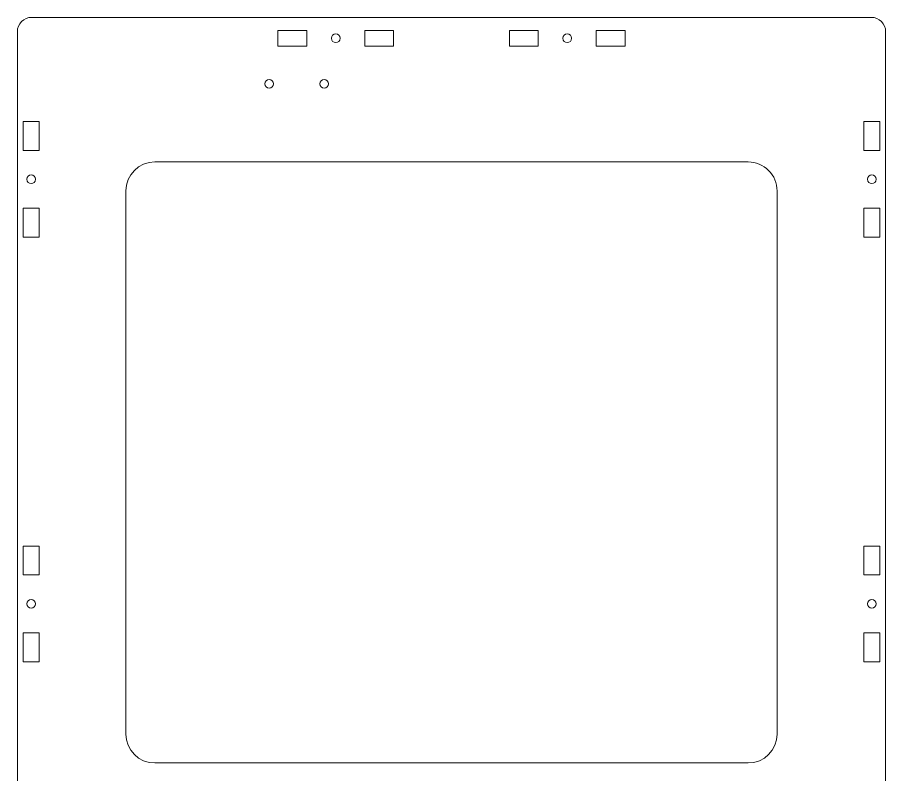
# Model space of a CAD drawing. Header units: millimetres. Extents: x -570 to 1260, y -948 to 580.
# Drawn here: x -570 to -270, y -59 to 202.8 of the extents above; entities that cross this region are included whole.
import ezdxf

# ---------------------------------------------------------------- set-up
doc = ezdxf.new("R2010")
doc.units = ezdxf.units.MM
doc.layers.get('0').update_dxf_attribs({"linetype": 'CONTINUOUS', "lineweight": 0, "true_color": 0x000000})
doc.layers.add('02 Left Panel', color=7, linetype='CONTINUOUS', lineweight=0, true_color=0x000000)
doc.layers.add('03 Right Panel', color=7, linetype='CONTINUOUS', lineweight=0, true_color=0x000000)

# ---------------------------------------------------------------- blocks, each defined once
blk = doc.blocks.new('tslots-40')
for p, q in [((-20, 5.5), (-20, 0)), ((-20, 5.5), (-10, 5.5)), ((-10, 0), (-10, 5.5)), ((10, 5.5), (10, 0)), ((10, 5.5), (20, 5.5)), ((20, 0), (20, 5.5)), ((-20, 0), (-10, 0)), ((10, 0), (20, 0))]:
    blk.add_line(p, q)
blk.add_circle((0, 2.75), 1.5)
blk = doc.blocks.new('Mechanical Endstop')
for centre in [(17, 13), (36, 13)]:
    blk.add_circle(centre, 1.5)

msp = doc.modelspace()

# ---------------------------------------------------------------- linework, layer by layer
at = {"layer": '02 Left Panel'}
for p, q in [((-275, 202.8), (-565, 202.8)), ((-570, 197.8), (-570, -199)), ((-270, -199), (-270, 197.8)), ((-522.5, 152.8), (-317.5, 152.8)), ((-522.5, -55), (-317.5, -55))]:
    msp.add_line(p, q, dxfattribs=at)
for centre, start, end in [((-565, 197.8), 90, 180), ((-275, 197.8), 0, 90)]:
    msp.add_arc(centre, 5, start, end, dxfattribs=at)
at = {"layer": '03 Right Panel'}
for p, q in [((-532.5, -45), (-532.5, 142.8)), ((-307.5, -45), (-307.5, 142.8))]:
    msp.add_line(p, q, dxfattribs=at)
for centre, start, end in [((-522.5, 142.8), 90.0003, 180), ((-317.5, 142.8), 0, 90.0003), ((-522.5, -45), 180, 270), ((-317.5, -45), 270, 0)]:
    msp.add_arc(centre, 10, start, end, dxfattribs=at)

# ---------------------------------------------------------------- block references
at = {"layer": '02 Left Panel'}
for p in [(-460, 192.8), (-380, 192.8)]:
    msp.add_blockref('tslots-40', p, dxfattribs=at)
for p, rotation in [((-562.5, 146.8), 90), ((-277.5, 146.8), -90), ((-562.5, 0), 90), ((-277.5, 0), -90)]:
    msp.add_blockref('tslots-40', p, dxfattribs=dict(at, rotation=rotation))
at = {"layer": '03 Right Panel', "yscale": -1}
msp.add_blockref('Mechanical Endstop', (-500, 192.8), dxfattribs=at)

doc.saveas('drawing.dxf')
